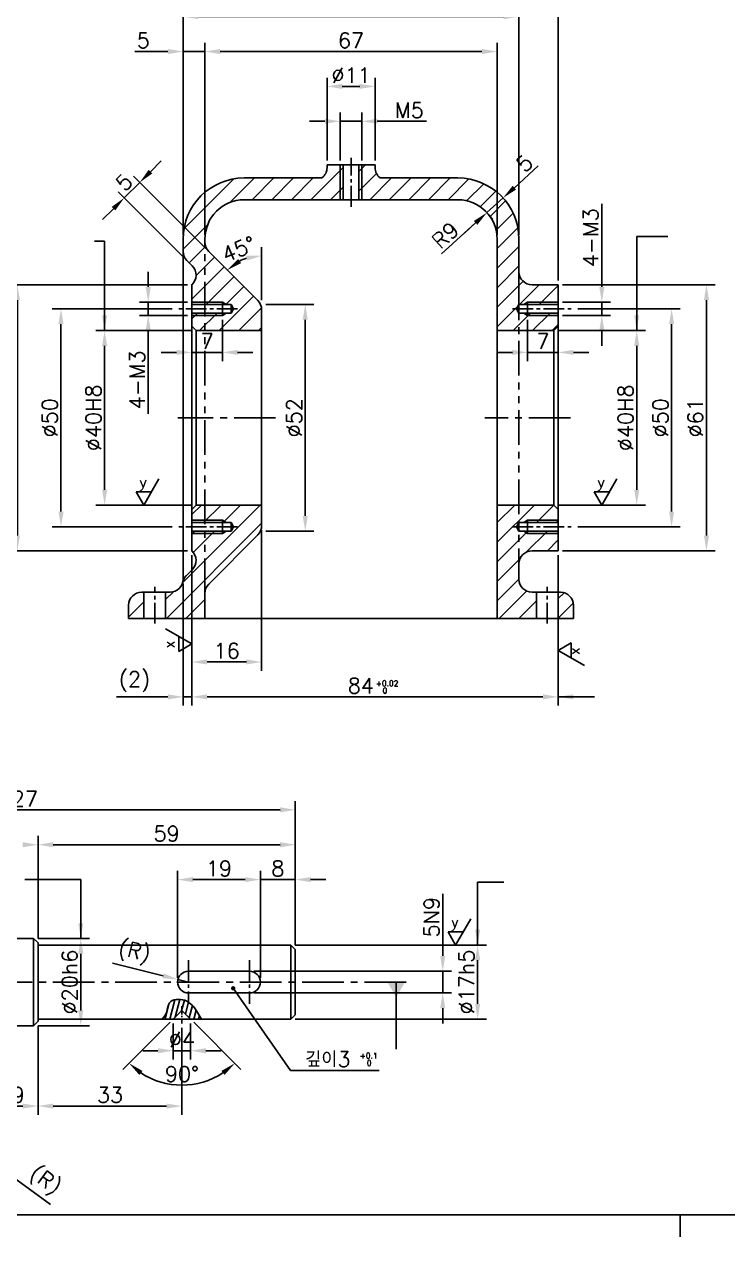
# Model space of a CAD drawing. Header units: millimetres. Extents: x 5 to 589, y 5 to 424.
# Drawn here: x 146.6 to 307.9, y 5 to 283.1 of the extents above; entities that cross this region are included whole.
import ezdxf

# ---------------------------------------------------------------- set-up
doc = ezdxf.new("R2010")
doc.units = ezdxf.units.MM
doc.header["$LTSCALE"] = 0.5
doc.linetypes.add('CENTER2', pattern=[28.575, 19.05, -3.175, 3.175, -3.175])
doc.linetypes.add('PHANTOM2', pattern=[31.75, 15.875, -3.175, 3.175, -3.175, 3.175, -3.175])
doc.layers.get('0').update_dxf_attribs({"color": 4})
for name, color, linetype in [('cen', 1, 'CENTER2'), ('dim', 1, 'Continuous'), ('hsp', 7, 'Continuous'), ('mod', 3, 'Continuous'), ('pha', 1, 'PHANTOM2'), ('sg', 7, 'Continuous'), ('sm', 1, 'Continuous')]:
    doc.layers.add(name, color=color, linetype=linetype)
doc.styles.get("Standard").update_dxf_attribs({"font": 'romans.shx', "bigfont": 'whgtxt.shx'})
doc.dimstyles.new('dt', dxfattribs={"dimtxt": 3.5, "dimasz": 3.5, "dimexe": 2, "dimexo": 1, "dimgap": 0.8, "dimtad": 1, "dimdec": 1, "dimdsep": 46, "dimtxsty": 'Standard', "dimcen": 0, "dimclrt": 2, "dimadec": 0, "dimazin": 0, "dimtfac": 1, "dimtdec": 1, "dimtmove": 0, "dimatfit": 3, "dimldrblk": 'DATUMFILLED', "dimfxl": 0, "dimarcsym": 0})
doc.dimstyles.new('ISO-25', dxfattribs={"dimtxt": 3.5, "dimasz": 3.5, "dimexe": 2, "dimexo": 1, "dimgap": 0.8, "dimtad": 1, "dimdec": 1, "dimdsep": 46, "dimtxsty": 'Standard', "dimcen": 0, "dimclrt": 2, "dimadec": 0, "dimazin": 0, "dimtfac": 1, "dimtdec": 1, "dimtmove": 0, "dimatfit": 3, "dimfxl": 0, "dimarcsym": 0})
doc.dimstyles.new('pi', dxfattribs={"dimtxt": 3.5, "dimasz": 3.5, "dimexe": 2, "dimexo": 1, "dimgap": 0.8, "dimtad": 1, "dimdec": 1, "dimdsep": 46, "dimtxsty": 'Standard', "dimcen": 0, "dimclrt": 2, "dimadec": 0, "dimazin": 0, "dimtfac": 1, "dimtdec": 1, "dimtmove": 0, "dimatfit": 3, "dimfxl": 0, "dimarcsym": 0})

# ---------------------------------------------------------------- blocks, each defined once
blk = doc.blocks.new('*D13')
at = {"layer": 'Defpoints', "color": 0}
for p in [(224.05, 260.82), (219.05, 250.82), (224.05, 250.82)]:
    blk.add_point(p, dxfattribs=at)
at = {"layer": 'dim', "color": 0, "lineweight": -2}
for p, q in [((219.05, 251.82), (219.05, 262.82)), ((224.05, 251.82), (224.05, 262.82)), ((215.55, 260.82), (212.05, 260.82)), ((219.05, 260.82), (224.05, 260.82)), ((227.55, 260.82), (238.82, 260.82))]:
    blk.add_line(p, q, dxfattribs=at)
at = {"layer": 'dim', "color": 0}
for points in [[(215.55, 261.41), (215.55, 260.24), (219.05, 260.82)], [(227.55, 261.41), (227.55, 260.24), (224.05, 260.82)]]:
    blk.add_solid(points, dxfattribs=at)
at = {"layer": 'dim', "color": 2, "insert": (234.94, 263.37), "char_height": 3.5, "attachment_point": 5}
blk.add_mtext('M5', dxfattribs=at)
blk = doc.blocks.new('*D14')
at = {"layer": 'Defpoints', "color": 0}
for p in [(227.05, 268.82), (216.05, 250.82), (227.05, 250.82)]:
    blk.add_point(p, dxfattribs=at)
at = {"layer": 'dim', "color": 0, "lineweight": -2}
for p, q in [((216.05, 251.82), (216.05, 270.82)), ((227.05, 251.82), (227.05, 270.82)), ((219.55, 268.82), (223.55, 268.82))]:
    blk.add_line(p, q, dxfattribs=at)
at = {"layer": 'dim', "color": 0}
for points in [[(219.55, 269.41), (219.55, 268.24), (216.05, 268.82)], [(223.55, 269.41), (223.55, 268.24), (227.05, 268.82)]]:
    blk.add_solid(points, dxfattribs=at)
at = {"layer": 'dim', "color": 2, "insert": (221.55, 271.37), "char_height": 3.5, "attachment_point": 5}
blk.add_mtext('%%c11', dxfattribs=at)
blk = doc.blocks.new('*D15')
at = {"layer": 'Defpoints', "color": 0}
for p in [(255.05, 276.82), (188.05, 233.82), (255.05, 233.82)]:
    blk.add_point(p, dxfattribs=at)
at = {"layer": 'dim', "color": 0, "lineweight": -2}
for p, q in [((188.05, 234.82), (188.05, 278.82)), ((255.05, 234.82), (255.05, 278.82)), ((191.55, 276.82), (251.55, 276.82))]:
    blk.add_line(p, q, dxfattribs=at)
at = {"layer": 'dim', "color": 0}
for points in [[(191.55, 277.41), (191.55, 276.24), (188.05, 276.82)], [(251.55, 277.41), (251.55, 276.24), (255.05, 276.82)]]:
    blk.add_solid(points, dxfattribs=at)
at = {"layer": 'dim', "color": 2, "insert": (221.55, 279.37), "char_height": 3.5, "attachment_point": 5}
blk.add_mtext('67', dxfattribs=at)
blk = doc.blocks.new('*D16')
at = {"layer": 'Defpoints', "color": 0}
for p in [(183.05, 276.82), (183.05, 234.82), (188.05, 234.82)]:
    blk.add_point(p, dxfattribs=at)
at = {"layer": 'dim', "color": 0, "lineweight": -2}
for p, q in [((183.05, 235.82), (183.05, 278.82)), ((188.05, 235.82), (188.05, 278.82)), ((179.55, 276.82), (171.96, 276.82)), ((188.05, 276.82), (183.05, 276.82)), ((191.55, 276.82), (195.05, 276.82))]:
    blk.add_line(p, q, dxfattribs=at)
at = {"layer": 'dim', "color": 0}
for points in [[(179.55, 277.41), (179.55, 276.24), (183.05, 276.82)], [(191.55, 277.41), (191.55, 276.24), (188.05, 276.82)]]:
    blk.add_solid(points, dxfattribs=at)
at = {"layer": 'dim', "color": 2, "insert": (173.93, 279.37), "char_height": 3.5, "attachment_point": 5}
blk.add_mtext('5', dxfattribs=at)
blk = doc.blocks.new('*D17')
at = {"layer": 'Defpoints', "color": 0}
for p in [(260.05, 284.82), (183.05, 233.82), (260.05, 233.82)]:
    blk.add_point(p, dxfattribs=at)
at = {"layer": 'dim', "color": 0, "lineweight": -2}
for p, q in [((183.05, 234.82), (183.05, 286.82)), ((260.05, 234.82), (260.05, 286.82)), ((186.55, 284.82), (256.55, 284.82))]:
    blk.add_line(p, q, dxfattribs=at)
at = {"layer": 'dim', "color": 0}
for points in [[(186.55, 285.41), (186.55, 284.24), (183.05, 284.82)], [(256.55, 285.41), (256.55, 284.24), (260.05, 284.82)]]:
    blk.add_solid(points, dxfattribs=at)
at = {"layer": 'dim', "color": 2, "insert": (221.55, 287.37), "char_height": 3.5, "attachment_point": 5}
blk.add_mtext('78', dxfattribs=at)
blk = doc.blocks.new('*D18')
at = {"layer": 'Defpoints', "color": 0}
for p in [(269.05, 292.82), (183.05, 234.82), (269.05, 223.32)]:
    blk.add_point(p, dxfattribs=at)
at = {"layer": 'dim', "color": 0, "lineweight": -2}
for p, q in [((183.05, 235.82), (183.05, 294.82)), ((269.05, 224.32), (269.05, 294.82)), ((186.55, 292.82), (265.55, 292.82))]:
    blk.add_line(p, q, dxfattribs=at)
at = {"layer": 'dim', "color": 0}
for points in [[(186.55, 293.41), (186.55, 292.24), (183.05, 292.82)], [(265.55, 293.41), (265.55, 292.24), (269.05, 292.82)]]:
    blk.add_solid(points, dxfattribs=at)
at = {"layer": 'dim', "color": 2, "insert": (226.05, 295.37), "char_height": 3.5, "attachment_point": 5}
blk.add_mtext('86', dxfattribs=at)
blk = doc.blocks.new('*D19')
at = {"layer": 'Defpoints', "color": 0}
for p in [(201.05, 218.82), (201.05, 166.82), (211.05, 166.82)]:
    blk.add_point(p, dxfattribs=at)
at = {"layer": 'dim', "color": 0, "lineweight": -2}
for p, q in [((202.05, 218.82), (213.05, 218.82)), ((211.05, 215.32), (211.05, 170.32)), ((202.05, 166.82), (213.05, 166.82))]:
    blk.add_line(p, q, dxfattribs=at)
at = {"layer": 'dim', "color": 0}
for points in [[(210.47, 215.32), (211.64, 215.32), (211.05, 218.82)], [(210.47, 170.32), (211.64, 170.32), (211.05, 166.82)]]:
    blk.add_solid(points, dxfattribs=at)
at = {"layer": 'dim', "color": 2, "insert": (208.5, 192.82), "char_height": 3.5, "attachment_point": 5, "rotation": 90}
blk.add_mtext('%%c52', dxfattribs=at)
blk = doc.blocks.new('*D20')
at = {"layer": 'Defpoints', "color": 0}
for p in [(188.93, 230.95), (198.17, 229.6), (200.18, 219.7), (201.05, 217.58), (201.05, 168.07)]:
    blk.add_point(p, dxfattribs=at)
at = {"layer": 'dim', "color": 0, "lineweight": -2}
blk.add_line((201.05, 219.82), (201.05, 231.98), dxfattribs=at)
blk.add_arc((201.05, 218.82), 11.16, 108.0484, 116.9516, dxfattribs=at)
at = {"layer": 'dim', "color": 0}
for points in [[(196.34, 228.3), (195.66, 229.24), (193.17, 226.71)], [(197.51, 230.01), (197.69, 228.86), (201.05, 229.98)]]:
    blk.add_solid(points, dxfattribs=at)
at = {"layer": 'dim', "color": 2, "insert": (195.81, 231.49), "char_height": 3.5, "attachment_point": 5, "rotation": 22.5}
blk.add_mtext('45°', dxfattribs=at)
blk = doc.blocks.new('*D22')
at = {"layer": 'Defpoints', "color": 0}
for p in [(169.55, 243.25), (188.93, 230.95), (183.93, 228.87)]:
    blk.add_point(p, dxfattribs=at)
at = {"layer": 'dim', "color": 0, "lineweight": -2}
for p, q in [((175.56, 249.26), (178.04, 251.74)), ((188.23, 231.65), (171.68, 248.2)), ((173.09, 246.79), (169.55, 243.25)), ((183.23, 229.58), (168.14, 244.67)), ((167.08, 240.78), (164.6, 238.3))]:
    blk.add_line(p, q, dxfattribs=at)
at = {"layer": 'dim', "color": 0}
for points in [[(175.15, 249.68), (175.98, 248.85), (173.09, 246.79)], [(166.67, 241.19), (167.49, 240.37), (169.55, 243.25)]]:
    blk.add_solid(points, dxfattribs=at)
at = {"layer": 'dim', "color": 2, "insert": (169.52, 246.82), "char_height": 3.5, "attachment_point": 5, "rotation": 45}
blk.add_mtext('5', dxfattribs=at)
blk = doc.blocks.new('*D23')
at = {"layer": 'Defpoints', "color": 0}
for p in [(262.05, 216.32), (269.05, 207.82), (269.05, 207.82)]:
    blk.add_point(p, dxfattribs=at)
at = {"layer": 'dim', "color": 0, "lineweight": -2}
for p, q in [((262.05, 215.32), (262.05, 205.82)), ((269.05, 208.82), (269.05, 209.82)), ((258.55, 207.82), (255.05, 207.82)), ((262.05, 207.82), (269.05, 207.82)), ((272.55, 207.82), (276.05, 207.82))]:
    blk.add_line(p, q, dxfattribs=at)
at = {"layer": 'dim', "color": 0}
for points in [[(258.55, 208.41), (258.55, 207.24), (262.05, 207.82)], [(272.55, 208.41), (272.55, 207.24), (269.05, 207.82)]]:
    blk.add_solid(points, dxfattribs=at)
at = {"layer": 'dim', "color": 2, "insert": (265.55, 210.37), "char_height": 3.5, "attachment_point": 5}
blk.add_mtext('7', dxfattribs=at)
blk = doc.blocks.new('*D24')
at = {"layer": 'Defpoints', "color": 0}
for p in [(269.05, 219.32), (269.05, 216.32), (279.05, 216.32)]:
    blk.add_point(p, dxfattribs=at)
at = {"layer": 'dim', "color": 0, "lineweight": -2}
for p, q in [((279.05, 222.82), (279.05, 241.92)), ((270.05, 219.32), (281.05, 219.32)), ((279.05, 216.32), (279.05, 219.32)), ((270.05, 216.32), (281.05, 216.32)), ((279.05, 212.82), (279.05, 209.32))]:
    blk.add_line(p, q, dxfattribs=at)
at = {"layer": 'dim', "color": 0}
for points in [[(278.47, 222.82), (279.64, 222.82), (279.05, 219.32)], [(278.47, 212.82), (279.64, 212.82), (279.05, 216.32)]]:
    blk.add_solid(points, dxfattribs=at)
at = {"layer": 'dim', "color": 2, "insert": (276.5, 234.12), "char_height": 3.5, "attachment_point": 5, "rotation": 90}
blk.add_mtext('4-M3', dxfattribs=at)
blk = doc.blocks.new('*D27')
at = {"layer": 'Defpoints', "color": 0}
for p in [(192.05, 216.32), (185.05, 207.82), (185.05, 207.82)]:
    blk.add_point(p, dxfattribs=at)
at = {"layer": 'dim', "color": 0, "lineweight": -2}
for p, q in [((192.05, 215.32), (192.05, 205.82)), ((185.05, 208.82), (185.05, 209.82)), ((181.55, 207.82), (178.05, 207.82)), ((192.05, 207.82), (185.05, 207.82)), ((195.55, 207.82), (199.05, 207.82))]:
    blk.add_line(p, q, dxfattribs=at)
at = {"layer": 'dim', "color": 0}
for points in [[(181.55, 208.41), (181.55, 207.24), (185.05, 207.82)], [(195.55, 208.41), (195.55, 207.24), (192.05, 207.82)]]:
    blk.add_solid(points, dxfattribs=at)
at = {"layer": 'dim', "color": 2, "insert": (188.55, 210.37), "char_height": 3.5, "attachment_point": 5}
blk.add_mtext('7', dxfattribs=at)
blk = doc.blocks.new('*D28')
at = {"layer": 'Defpoints', "color": 0}
for p in [(185.05, 219.32), (175.05, 216.32), (185.05, 216.32)]:
    blk.add_point(p, dxfattribs=at)
at = {"layer": 'dim', "color": 0, "lineweight": -2}
for p, q in [((175.05, 222.82), (175.05, 226.32)), ((184.05, 219.32), (173.05, 219.32)), ((175.05, 219.32), (175.05, 216.32)), ((184.05, 216.32), (173.05, 216.32)), ((175.05, 212.82), (175.05, 193.72))]:
    blk.add_line(p, q, dxfattribs=at)
at = {"layer": 'dim', "color": 0}
for points in [[(174.47, 222.82), (175.64, 222.82), (175.05, 219.32)], [(174.47, 212.82), (175.64, 212.82), (175.05, 216.32)]]:
    blk.add_solid(points, dxfattribs=at)
at = {"layer": 'dim', "color": 2, "insert": (172.5, 201.52), "char_height": 3.5, "attachment_point": 5, "rotation": 90}
blk.add_mtext('4-M3', dxfattribs=at)
blk = doc.blocks.new('*D30')
at = {"layer": 'Defpoints', "color": 0}
for p in [(268.05, 212.82), (287.05, 212.82), (268.05, 172.82)]:
    blk.add_point(p, dxfattribs=at)
at = {"layer": 'dim', "color": 0, "lineweight": -2}
for p, q in [((269.05, 212.82), (289.05, 212.82)), ((287.05, 176.32), (287.05, 209.32)), ((269.05, 172.82), (289.05, 172.82))]:
    blk.add_line(p, q, dxfattribs=at)
at = {"layer": 'dim', "color": 0}
for points in [[(286.47, 209.32), (287.64, 209.32), (287.05, 212.82)], [(286.47, 176.32), (287.64, 176.32), (287.05, 172.82)]]:
    blk.add_solid(points, dxfattribs=at)
at = {"layer": 'dim', "color": 2, "insert": (284.5, 192.82), "char_height": 3.5, "attachment_point": 5, "rotation": 90}
blk.add_mtext('%%c40H8', dxfattribs=at)
blk = doc.blocks.new('*D31')
at = {"layer": 'Defpoints', "color": 0}
for p in [(272.55, 217.82), (272.55, 167.82), (295.05, 167.82)]:
    blk.add_point(p, dxfattribs=at)
at = {"layer": 'dim', "color": 0, "lineweight": -2}
for p, q in [((273.55, 217.82), (297.05, 217.82)), ((295.05, 214.32), (295.05, 171.32)), ((273.55, 167.82), (297.05, 167.82))]:
    blk.add_line(p, q, dxfattribs=at)
at = {"layer": 'dim', "color": 0}
for points in [[(294.47, 214.32), (295.64, 214.32), (295.05, 217.82)], [(294.47, 171.32), (295.64, 171.32), (295.05, 167.82)]]:
    blk.add_solid(points, dxfattribs=at)
at = {"layer": 'dim', "color": 2, "insert": (292.5, 192.82), "char_height": 3.5, "attachment_point": 5, "rotation": 90}
blk.add_mtext('%%c50', dxfattribs=at)
blk = doc.blocks.new('*D32')
at = {"layer": 'Defpoints', "color": 0}
for p in [(269.05, 223.32), (269.05, 162.32), (303.05, 162.32)]:
    blk.add_point(p, dxfattribs=at)
at = {"layer": 'dim', "color": 0, "lineweight": -2}
for p, q in [((270.05, 223.32), (305.05, 223.32)), ((303.05, 219.82), (303.05, 165.82)), ((270.05, 162.32), (305.05, 162.32))]:
    blk.add_line(p, q, dxfattribs=at)
at = {"layer": 'dim', "color": 0}
for points in [[(302.47, 219.82), (303.64, 219.82), (303.05, 223.32)], [(302.47, 165.82), (303.64, 165.82), (303.05, 162.32)]]:
    blk.add_solid(points, dxfattribs=at)
at = {"layer": 'dim', "color": 2, "insert": (300.5, 192.82), "char_height": 3.5, "attachment_point": 5, "rotation": 90}
blk.add_mtext('%%c61', dxfattribs=at)
blk = doc.blocks.new('*D33')
at = {"layer": 'Defpoints', "color": 0}
for p in [(186.05, 212.82), (165.05, 172.82), (186.05, 172.82)]:
    blk.add_point(p, dxfattribs=at)
at = {"layer": 'dim', "color": 0, "lineweight": -2}
for p, q in [((185.05, 212.82), (163.05, 212.82)), ((165.05, 209.32), (165.05, 176.32)), ((185.05, 172.82), (163.05, 172.82))]:
    blk.add_line(p, q, dxfattribs=at)
at = {"layer": 'dim', "color": 0}
for points in [[(164.47, 209.32), (165.64, 209.32), (165.05, 212.82)], [(164.47, 176.32), (165.64, 176.32), (165.05, 172.82)]]:
    blk.add_solid(points, dxfattribs=at)
at = {"layer": 'dim', "color": 2, "insert": (162.5, 192.82), "char_height": 3.5, "attachment_point": 5, "rotation": 90}
blk.add_mtext('%%c40H8', dxfattribs=at)
blk = doc.blocks.new('*D35')
at = {"layer": 'Defpoints', "color": 0}
for p in [(181.55, 217.82), (155.05, 167.82), (181.55, 167.82)]:
    blk.add_point(p, dxfattribs=at)
at = {"layer": 'dim', "color": 0, "lineweight": -2}
for p, q in [((180.55, 217.82), (153.05, 217.82)), ((155.05, 214.32), (155.05, 171.32)), ((180.55, 167.82), (153.05, 167.82))]:
    blk.add_line(p, q, dxfattribs=at)
at = {"layer": 'dim', "color": 0}
for points in [[(154.47, 214.32), (155.64, 214.32), (155.05, 217.82)], [(154.47, 171.32), (155.64, 171.32), (155.05, 167.82)]]:
    blk.add_solid(points, dxfattribs=at)
at = {"layer": 'dim', "color": 2, "insert": (152.5, 192.82), "char_height": 3.5, "attachment_point": 5, "rotation": 90}
blk.add_mtext('%%c50', dxfattribs=at)
blk = doc.blocks.new('*D36')
at = {"layer": 'Defpoints', "color": 0}
for p in [(145.05, 223.32), (185.05, 223.32), (185.05, 162.32)]:
    blk.add_point(p, dxfattribs=at)
at = {"layer": 'dim', "color": 0, "lineweight": -2}
for p, q in [((184.05, 223.32), (143.05, 223.32)), ((145.05, 165.82), (145.05, 219.82)), ((184.05, 162.32), (143.05, 162.32))]:
    blk.add_line(p, q, dxfattribs=at)
at = {"layer": 'dim', "color": 0}
for points in [[(144.47, 219.82), (145.64, 219.82), (145.05, 223.32)], [(144.47, 165.82), (145.64, 165.82), (145.05, 162.32)]]:
    blk.add_solid(points, dxfattribs=at)
at = {"layer": 'dim', "color": 2, "insert": (142.5, 192.82), "char_height": 3.5, "attachment_point": 5, "rotation": 90}
blk.add_mtext('%%c61', dxfattribs=at)
blk = doc.blocks.new('*D43')
at = {"layer": 'Defpoints', "color": 0}
for p in [(201.05, 168.07), (185.05, 162.32), (185.05, 136.82)]:
    blk.add_point(p, dxfattribs=at)
at = {"layer": 'dim', "color": 0, "lineweight": -2}
for p, q in [((201.05, 167.07), (201.05, 134.82)), ((185.05, 161.32), (185.05, 134.82)), ((197.55, 136.82), (188.55, 136.82))]:
    blk.add_line(p, q, dxfattribs=at)
at = {"layer": 'dim', "color": 0}
for points in [[(188.55, 137.41), (188.55, 136.24), (185.05, 136.82)], [(197.55, 137.41), (197.55, 136.24), (201.05, 136.82)]]:
    blk.add_solid(points, dxfattribs=at)
at = {"layer": 'dim', "color": 2, "insert": (193.05, 139.37), "char_height": 3.5, "attachment_point": 5}
blk.add_mtext('16', dxfattribs=at)
blk = doc.blocks.new('*D44')
at = {"layer": 'Defpoints', "color": 0}
for p in [(185.05, 162.32), (183.05, 155.82), (185.05, 128.82)]:
    blk.add_point(p, dxfattribs=at)
at = {"layer": 'dim', "color": 0, "lineweight": -2}
for p, q in [((185.05, 161.32), (185.05, 126.82)), ((183.05, 154.82), (183.05, 126.82)), ((179.55, 128.82), (167.79, 128.82)), ((185.05, 128.82), (183.05, 128.82)), ((188.55, 128.82), (192.05, 128.82))]:
    blk.add_line(p, q, dxfattribs=at)
at = {"layer": 'dim', "color": 0}
for points in [[(179.55, 129.41), (179.55, 128.24), (183.05, 128.82)], [(188.55, 129.41), (188.55, 128.24), (185.05, 128.82)]]:
    blk.add_solid(points, dxfattribs=at)
at = {"layer": 'dim', "color": 2, "insert": (171.92, 132.29), "char_height": 3.5, "attachment_point": 5}
blk.add_mtext('(2)', dxfattribs=at)
blk = doc.blocks.new('*D65')
at = {"layer": 'Defpoints', "color": 0}
for p in [(252.71, 239.88), (246.05, 233.82)]:
    blk.add_point(p, dxfattribs=at)
at = {"layer": 'dim', "color": 0, "lineweight": -2}
blk.add_line((242.28, 230.39), (250.12, 237.53), dxfattribs=at)
at = {"layer": 'dim', "color": 0}
blk.add_solid([(249.73, 237.96), (250.52, 237.09), (252.71, 239.88)], dxfattribs=at)
at = {"layer": 'dim', "color": 2, "insert": (243.19, 234.67), "char_height": 3.5, "attachment_point": 5, "rotation": 42.3056}
blk.add_mtext('R9', dxfattribs=at)
blk = doc.blocks.new('*D66')
at = {"layer": 'Defpoints', "color": 0}
for p in [(256.41, 243.25), (256.41, 243.25), (252.71, 239.88)]:
    blk.add_point(p, dxfattribs=at)
at = {"layer": 'dim', "color": 0, "lineweight": -2}
for p, q in [((259, 245.6), (264.49, 250.61)), ((252.71, 239.88), (256.41, 243.25)), ((257.08, 242.51), (257.75, 241.77)), ((250.12, 237.53), (247.53, 235.17)), ((253.38, 239.14), (254.06, 238.4))]:
    blk.add_line(p, q, dxfattribs=at)
at = {"layer": 'dim', "color": 0}
for points in [[(258.6, 246.03), (259.39, 245.17), (256.41, 243.25)], [(249.73, 237.96), (250.52, 237.09), (252.71, 239.88)]]:
    blk.add_solid(points, dxfattribs=at)
at = {"layer": 'dim', "color": 2, "insert": (261.32, 251.17), "char_height": 3.5, "attachment_point": 5, "rotation": 42.3056}
blk.add_mtext('5', dxfattribs=at)
blk = doc.blocks.new('*D69')
at = {"layer": 'Defpoints', "color": 0}
for p in [(198.28, 65.91), (198.28, 60.91), (242.58, 60.91)]:
    blk.add_point(p, dxfattribs=at)
at = {"layer": 'dim', "color": 0, "lineweight": -2}
for p, q in [((242.58, 69.41), (242.58, 83.68)), ((199.28, 65.91), (244.58, 65.91)), ((242.58, 60.91), (242.58, 65.91)), ((199.28, 60.91), (244.58, 60.91)), ((242.58, 57.41), (242.58, 53.91))]:
    blk.add_line(p, q, dxfattribs=at)
at = {"layer": 'dim', "color": 0}
for points in [[(241.99, 69.41), (243.16, 69.41), (242.58, 65.91)], [(241.99, 57.41), (243.16, 57.41), (242.58, 60.91)]]:
    blk.add_solid(points, dxfattribs=at)
at = {"layer": 'dim', "color": 2, "insert": (240.03, 78.29), "char_height": 3.5, "attachment_point": 5, "rotation": 90}
blk.add_mtext('5N9', dxfattribs=at)
blk = doc.blocks.new('*D70')
at = {"layer": 'Defpoints', "color": 0}
for p in [(207.78, 71.91), (207.78, 54.91), (250.58, 54.91)]:
    blk.add_point(p, dxfattribs=at)
at = {"layer": 'dim', "color": 0, "lineweight": -2}
for p, q in [((208.78, 71.91), (252.58, 71.91)), ((250.58, 68.41), (250.58, 58.41)), ((208.78, 54.91), (252.58, 54.91))]:
    blk.add_line(p, q, dxfattribs=at)
at = {"layer": 'dim', "color": 0}
for points in [[(249.99, 68.41), (251.16, 68.41), (250.58, 71.91)], [(249.99, 58.41), (251.16, 58.41), (250.58, 54.91)]]:
    blk.add_solid(points, dxfattribs=at)
at = {"layer": 'dim', "color": 2, "insert": (248.03, 63.41), "char_height": 3.5, "attachment_point": 5, "rotation": 90}
blk.add_mtext('%%c17h5', dxfattribs=at)
blk = doc.blocks.new('*D74')
at = {"layer": 'Defpoints', "color": 0}
for p in [(140.78, 53.41), (149.78, 54.41), (149.78, 34.97)]:
    blk.add_point(p, dxfattribs=at)
at = {"layer": 'dim', "color": 0, "lineweight": -2}
for p, q in [((149.78, 53.41), (149.78, 32.97)), ((140.78, 52.41), (140.78, 32.97)), ((144.28, 34.97), (146.28, 34.97))]:
    blk.add_line(p, q, dxfattribs=at)
at = {"layer": 'dim', "color": 0}
for points in [[(144.28, 35.55), (144.28, 34.38), (140.78, 34.97)], [(146.28, 35.55), (146.28, 34.38), (149.78, 34.97)]]:
    blk.add_solid(points, dxfattribs=at)
at = {"layer": 'dim', "color": 2, "insert": (145.28, 37.52), "char_height": 3.5, "attachment_point": 5}
blk.add_mtext('9', dxfattribs=at)
blk = doc.blocks.new('*D75')
at = {"layer": 'Defpoints', "color": 0}
for p in [(180.78, 54.91), (184.78, 54.91), (184.78, 47.67)]:
    blk.add_point(p, dxfattribs=at)
at = {"layer": 'dim', "color": 0, "lineweight": -2}
for p, q in [((180.78, 53.91), (180.78, 45.67)), ((184.78, 53.91), (184.78, 45.67)), ((177.28, 47.67), (173.78, 47.67)), ((180.78, 47.67), (184.78, 47.67)), ((188.28, 47.67), (191.78, 47.67))]:
    blk.add_line(p, q, dxfattribs=at)
at = {"layer": 'dim', "color": 0}
for points in [[(177.28, 48.25), (177.28, 47.08), (180.78, 47.67)], [(188.28, 48.25), (188.28, 47.08), (184.78, 47.67)]]:
    blk.add_solid(points, dxfattribs=at)
at = {"layer": 'dim', "color": 2, "insert": (182.78, 50.22), "char_height": 3.5, "attachment_point": 5}
blk.add_mtext('%%c4', dxfattribs=at)
blk = doc.blocks.new('*D76')
at = {"layer": 'Defpoints', "color": 0}
for p in [(182.78, 56.91), (182.78, 56.91), (180.78, 54.91), (184.78, 54.91), (178.35, 40.35)]:
    blk.add_point(p, dxfattribs=at)
at = {"layer": 'dim', "color": 0, "lineweight": -2}
for p, q in [((180.08, 54.2), (169.24, 43.37)), ((185.49, 54.2), (196.32, 43.37))]:
    blk.add_line(p, q, dxfattribs=at)
blk.add_arc((182.78, 56.91), 17.15, 236.7157, 303.2843, dxfattribs=at)
at = {"layer": 'dim', "color": 0}
for points in [[(173.01, 42.12), (173.74, 43.03), (170.66, 44.78)], [(191.83, 43.03), (192.56, 42.12), (194.91, 44.78)]]:
    blk.add_solid(points, dxfattribs=at)
at = {"layer": 'dim', "color": 2, "insert": (182.78, 42.31), "char_height": 3.5, "attachment_point": 5}
blk.add_mtext('90°', dxfattribs=at)
blk = doc.blocks.new('*D77')
at = {"layer": 'Defpoints', "color": 0}
for p in [(149.78, 54.41), (182.78, 53.91), (182.78, 34.97)]:
    blk.add_point(p, dxfattribs=at)
at = {"layer": 'dim', "color": 0, "lineweight": -2}
for p, q in [((149.78, 53.41), (149.78, 32.97)), ((182.78, 52.91), (182.78, 32.97)), ((153.28, 34.97), (179.28, 34.97))]:
    blk.add_line(p, q, dxfattribs=at)
at = {"layer": 'dim', "color": 0}
for points in [[(153.28, 35.55), (153.28, 34.38), (149.78, 34.97)], [(179.28, 35.55), (179.28, 34.38), (182.78, 34.97)]]:
    blk.add_solid(points, dxfattribs=at)
at = {"layer": 'dim', "color": 2, "insert": (166.28, 37.52), "char_height": 3.5, "attachment_point": 5}
blk.add_mtext('33', dxfattribs=at)
blk = doc.blocks.new('*D78')
at = {"layer": 'Defpoints', "color": 0}
for p in [(181.86, 64.01), (184.28, 63.41)]:
    blk.add_point(p, dxfattribs=at)
at = {"layer": 'dim', "color": 0, "lineweight": -2}
for p, q in [((166.87, 67.71), (178.46, 64.85)), ((184.28, 63.41), (181.86, 64.01))]:
    blk.add_line(p, q, dxfattribs=at)
at = {"layer": 'dim', "color": 0}
blk.add_solid([(178.6, 65.41), (178.32, 64.28), (181.86, 64.01)], dxfattribs=at)
at = {"layer": 'dim', "color": 2, "insert": (171.8, 70.07), "char_height": 3.5, "attachment_point": 5, "rotation": 346.1146}
blk.add_mtext('(R)', dxfattribs=at)
blk = doc.blocks.new('*D79')
at = {"layer": 'Defpoints', "color": 0}
for p in [(200.78, 86.91), (208.78, 70.91), (200.78, 63.41)]:
    blk.add_point(p, dxfattribs=at)
at = {"layer": 'dim', "color": 0, "lineweight": -2}
for p, q in [((197.28, 86.91), (193.78, 86.91)), ((200.78, 64.41), (200.78, 88.91)), ((208.78, 86.91), (200.78, 86.91)), ((208.78, 71.91), (208.78, 88.91)), ((212.28, 86.91), (215.78, 86.91))]:
    blk.add_line(p, q, dxfattribs=at)
at = {"layer": 'dim', "color": 0}
for points in [[(197.28, 87.49), (197.28, 86.33), (200.78, 86.91)], [(212.28, 87.49), (212.28, 86.33), (208.78, 86.91)]]:
    blk.add_solid(points, dxfattribs=at)
at = {"layer": 'dim', "color": 2, "insert": (204.78, 89.46), "char_height": 3.5, "attachment_point": 5}
blk.add_mtext('8', dxfattribs=at)
blk = doc.blocks.new('*D80')
at = {"layer": 'Defpoints', "color": 0}
for p in [(181.78, 86.91), (181.78, 63.41), (200.78, 63.41)]:
    blk.add_point(p, dxfattribs=at)
at = {"layer": 'dim', "color": 0, "lineweight": -2}
for p, q in [((181.78, 64.41), (181.78, 88.91)), ((197.28, 86.91), (185.28, 86.91)), ((200.78, 64.41), (200.78, 88.91))]:
    blk.add_line(p, q, dxfattribs=at)
at = {"layer": 'dim', "color": 0}
for points in [[(185.28, 87.49), (185.28, 86.33), (181.78, 86.91)], [(197.28, 87.49), (197.28, 86.33), (200.78, 86.91)]]:
    blk.add_solid(points, dxfattribs=at)
at = {"layer": 'dim', "color": 2, "insert": (191.28, 89.46), "char_height": 3.5, "attachment_point": 5}
blk.add_mtext('19', dxfattribs=at)
blk = doc.blocks.new('*D81')
at = {"layer": 'Defpoints', "color": 0}
for p in [(208.78, 94.91), (149.78, 72.41), (208.78, 70.91)]:
    blk.add_point(p, dxfattribs=at)
at = {"layer": 'dim', "color": 0, "lineweight": -2}
for p, q in [((149.78, 73.41), (149.78, 96.91)), ((153.28, 94.91), (205.28, 94.91)), ((208.78, 71.91), (208.78, 96.91))]:
    blk.add_line(p, q, dxfattribs=at)
at = {"layer": 'dim', "color": 0}
for points in [[(153.28, 95.49), (153.28, 94.33), (149.78, 94.91)], [(205.28, 95.49), (205.28, 94.33), (208.78, 94.91)]]:
    blk.add_solid(points, dxfattribs=at)
at = {"layer": 'dim', "color": 2, "insert": (179.28, 97.46), "char_height": 3.5, "attachment_point": 5}
blk.add_mtext('59', dxfattribs=at)
blk = doc.blocks.new('*D85')
at = {"layer": 'Defpoints', "color": 0}
for p in [(208.78, 102.91), (81.78, 70.91), (208.78, 70.91)]:
    blk.add_point(p, dxfattribs=at)
at = {"layer": 'dim', "color": 0, "lineweight": -2}
for p, q in [((81.78, 71.91), (81.78, 104.91)), ((85.28, 102.91), (205.28, 102.91)), ((208.78, 71.91), (208.78, 104.91))]:
    blk.add_line(p, q, dxfattribs=at)
at = {"layer": 'dim', "color": 0}
for points in [[(85.28, 103.49), (85.28, 102.33), (81.78, 102.91)], [(205.28, 103.49), (205.28, 102.33), (208.78, 102.91)]]:
    blk.add_solid(points, dxfattribs=at)
at = {"layer": 'dim', "color": 2, "insert": (145.28, 105.46), "char_height": 3.5, "attachment_point": 5}
blk.add_mtext('127', dxfattribs=at)
blk = doc.blocks.new('*D87')
at = {"layer": 'Defpoints', "color": 0}
for p in [(137.78, 23.29), (140.2, 21.51)]:
    blk.add_point(p, dxfattribs=at)
at = {"layer": 'dim', "color": 0, "lineweight": -2}
for p, q in [((137.78, 23.29), (140.2, 21.51)), ((152.63, 12.36), (143.02, 19.43))]:
    blk.add_line(p, q, dxfattribs=at)
at = {"layer": 'dim', "color": 0}
blk.add_solid([(143.36, 19.9), (142.67, 18.96), (140.2, 21.51)], dxfattribs=at)
at = {"layer": 'dim', "color": 2, "insert": (151.29, 17.65), "char_height": 3.5, "attachment_point": 5, "rotation": 323.6258}
blk.add_mtext('(R)', dxfattribs=at)
blk = doc.blocks.new('*D88')
at = {"layer": 'Defpoints', "color": 0}
for p in [(148.78, 73.41), (148.78, 53.41), (159.59, 53.41)]:
    blk.add_point(p, dxfattribs=at)
at = {"layer": 'dim', "color": 0, "lineweight": -2}
for p, q in [((149.78, 73.41), (161.59, 73.41)), ((159.59, 69.91), (159.59, 56.91)), ((149.78, 53.41), (161.59, 53.41))]:
    blk.add_line(p, q, dxfattribs=at)
at = {"layer": 'dim', "color": 0}
for points in [[(159.01, 69.91), (160.17, 69.91), (159.59, 73.41)], [(159.01, 56.91), (160.17, 56.91), (159.59, 53.41)]]:
    blk.add_solid(points, dxfattribs=at)
at = {"layer": 'dim', "color": 2, "insert": (157.04, 63.41), "char_height": 3.5, "attachment_point": 5, "rotation": 90}
blk.add_mtext('%%c20h6', dxfattribs=at)
blk = doc.blocks.new('_DatumFilled')
at = {"color": 0, "linetype": 'ByBlock'}
blk.add_solid([(0, 0.577), (-1, 0), (0, -0.577)], dxfattribs=at)

msp = doc.modelspace()

# ---------------------------------------------------------------- hatches: boundary and pattern name
at = {"layer": 'hsp'}
h = msp.add_hatch(dxfattribs=at)
h.set_pattern_fill('ANSI31', color=256, style=0)
h.set_pattern_definition([(45, (-37.4735, 55.8528), (-2.245064, 2.245064), [])])
h.paths.add_polyline_path([(246.05, 247.82), (228.22, 247.82, -0.232262), (227.05, 250.2), (227.05, 250.82), (223.35, 250.82), (223.35, 242.82), (246.05, 242.82, -0.414214), (255.05, 233.82), (255.05, 212.82), (268.05, 212.82), (269.05, 213.82), (269.05, 216.82), (260.05, 216.82), (259.48, 217.82), (260.05, 218.82), (269.05, 218.82), (269.05, 223.32), (263.05, 223.32, -0.414214), (260.05, 226.32), (260.05, 233.82, 0.414214)])
h.paths.add_polyline_path([(219.75, 250.82), (216.05, 250.82), (216.05, 250.2, -0.232262), (214.89, 247.82), (197.05, 247.82, 0.414214), (183.05, 233.82), (183.05, 231, 0.198912), (183.93, 228.87), (185.15, 227.66, -0.427138), (185.05, 223.32), (185.05, 218.82), (194.05, 218.82), (194.63, 217.82), (194.05, 216.82), (185.05, 216.82), (185.05, 213.82), (186.05, 212.82), (201.05, 212.82), (201.05, 217.58, 0.198912), (200.18, 219.7), (188.93, 230.95, -0.198912), (188.05, 233.07), (188.05, 233.82, -0.414214), (197.05, 242.82), (219.75, 242.82)])
h.paths.add_polyline_path([(201.05, 168.07), (201.05, 172.82), (186.05, 172.82), (185.05, 171.82), (185.05, 168.82), (194.05, 168.82), (194.63, 167.82), (194.05, 166.82), (185.05, 166.82), (185.05, 162.32, -0.427138), (185.15, 157.99), (183.79, 156.63, 0.141916), (182.98, 155.16, -0.350729), (180.05, 152.82), (179.05, 152.82), (179.05, 146.82), (188.05, 146.82), (188.05, 152.58, -0.198912), (188.93, 154.7), (200.18, 165.95, 0.198912)])
h.paths.add_polyline_path([(260.05, 159.32, -0.414214), (263.05, 162.32), (269.05, 162.32), (269.05, 166.82), (260.05, 166.82), (259.48, 167.82), (260.05, 168.82), (269.05, 168.82), (269.05, 171.82), (268.05, 172.82), (255.05, 172.82), (255.05, 146.82), (264.05, 146.82), (264.05, 152.82), (263.05, 152.82, -0.414214), (260.05, 155.82)])
h.paths.add_polyline_path([(272.55, 149.82, 0.414214), (269.55, 152.82), (269.05, 152.82), (269.05, 146.82), (272.55, 146.82)])
h.paths.add_polyline_path([(174.05, 152.82), (173.55, 152.82, 0.414214), (170.55, 149.82), (170.55, 146.82), (174.05, 146.82)])
h = msp.add_hatch(dxfattribs=at)
h.set_pattern_fill('ANSI31', color=256, scale=0.333333, angle=30, style=0)
h.set_pattern_definition([(75, (-43.8494, -15.8383), (-1.0222715, 0.273917), [])])
edge = h.paths.add_edge_path()
edge.add_line((182.78, 56.91), (184.78, 54.91))
edge.add_line((184.78, 54.91), (187.23, 54.91))
edge.add_spline(control_points=[(187.23, 54.91), (186.95, 55.41), (186, 57.1), (184.09, 59.78), (179.58, 59.43), (179.5, 56.51), (178.67, 55.41), (178.23, 54.91)], knot_values=[0.562153, 0.562153, 0.562153, 0.562153, 2.271613, 6.364371, 9.899476, 12.036526, 14.014583, 14.014583, 14.014583, 14.014583], degree=3, periodic=0)
edge.add_line((178.23, 54.91), (180.78, 54.91))
edge.add_line((180.78, 54.91), (182.78, 56.91))

# ---------------------------------------------------------------- linework, layer by layer
msp.add_line((10, 10), (584, 10))
at = {"layer": 'cen', "ltscale": 0.5}
for p, q in [((221.55, 241.22), (221.55, 252.42)), ((195.55, 217.82), (181.55, 217.82)), ((258.55, 217.82), (272.55, 217.82)), ((195.55, 167.82), (181.55, 167.82)), ((258.55, 167.82), (272.55, 167.82)), ((176.55, 145.62), (176.55, 154.02)), ((266.55, 145.62), (266.55, 154.02)), ((184.28, 68.41), (184.28, 58.41)), ((198.28, 68.41), (198.28, 58.41))]:
    msp.add_line(p, q, dxfattribs=at)
at = {"layer": 'cen'}
for p, q in [((204.25, 192.82), (181.85, 192.82)), ((271.85, 192.82), (252.25, 192.82)), ((234.18, 63.41), (56.38, 63.41))]:
    msp.add_line(p, q, dxfattribs=at)
at = {"layer": 'cen', "ltscale": 0.2}
msp.add_line((182.78, 57.91), (182.78, 53.91), dxfattribs=at)
at = {"layer": 'dim'}
for p, q in [((185.05, 161.32), (185.05, 126.82)), ((269.05, 161.32), (269.05, 126.82)), ((265.55, 128.82), (188.55, 128.82)), ((149.78, 73.41), (149.78, 96.91)), ((194.54, 61.98), (207.71, 43.15)), ((207.71, 43.15), (210.52, 43.15)), ((210.52, 43.15), (228.04, 43.15))]:
    msp.add_line(p, q, dxfattribs=at)
at = {"layer": 'dim', "const_width": 0.5}
msp.add_lwpolyline([(194.29, 61.98, 1), (194.79, 61.98, 1)], format="xyb", close=True, dxfattribs=at)
at = {"layer": 'dim'}
for points in [[(188.55, 129.41), (188.55, 128.24), (185.05, 128.82)], [(265.55, 129.41), (265.55, 128.24), (269.05, 128.82)], [(146.28, 95.49), (146.28, 94.33), (149.78, 94.91)]]:
    msp.add_solid(points, dxfattribs=at)
at = {"layer": 'hsp'}
msp.add_open_spline([(178.23, 54.91), (178.67, 55.41), (179.5, 56.51), (179.58, 59.43), (184.09, 59.78), (186, 57.1), (186.95, 55.41), (187.23, 54.91)], degree=3, knots=[0.562153, 0.562153, 0.562153, 0.562153, 2.54021, 4.67726, 8.212365, 12.305122, 14.014583, 14.014583, 14.014583, 14.014583], dxfattribs=at)
at = {"layer": 'mod'}
for p, q in [((227.05, 250.82), (216.05, 250.82)), ((216.05, 250.82), (216.05, 250.2)), ((219.75, 242.82), (219.75, 250.82)), ((223.35, 242.82), (223.35, 250.82)), ((227.05, 250.82), (227.05, 250.2)), ((214.89, 247.82), (197.05, 247.82)), ((246.05, 247.82), (228.22, 247.82)), ((246.05, 242.82), (197.05, 242.82)), ((183.05, 155.82), (183.05, 233.82)), ((188.05, 233.07), (188.05, 233.82)), ((255.05, 146.82), (255.05, 233.82)), ((260.05, 226.32), (260.05, 233.82)), ((200.18, 219.7), (188.93, 230.95)), ((185.15, 227.66), (183.93, 228.87)), ((185.05, 162.32), (185.05, 223.32)), ((269.05, 223.32), (263.05, 223.32)), ((269.05, 162.32), (269.05, 223.32)), ((194.05, 218.82), (185.05, 218.82)), ((192.05, 216.32), (192.05, 219.32)), ((194.05, 218.82), (194.63, 217.82)), ((194.05, 218.82), (194.05, 216.82)), ((194.05, 216.82), (194.63, 217.82)), ((201.05, 168.07), (201.05, 217.58)), ((260.05, 218.82), (259.48, 217.82)), ((260.05, 216.82), (259.48, 217.82)), ((260.05, 218.82), (269.05, 218.82)), ((260.05, 218.82), (260.05, 216.82)), ((262.05, 216.32), (262.05, 219.32)), ((194.05, 216.82), (185.05, 216.82)), ((260.05, 216.82), (269.05, 216.82)), ((185.05, 213.82), (186.05, 212.82)), ((201.05, 212.82), (186.05, 212.82)), ((186.05, 212.82), (186.05, 172.82)), ((255.05, 212.82), (268.05, 212.82)), ((269.05, 213.82), (268.05, 212.82)), ((268.05, 212.82), (268.05, 172.82)), ((185.05, 171.82), (186.05, 172.82)), ((201.05, 172.82), (186.05, 172.82)), ((255.05, 172.82), (268.05, 172.82)), ((269.05, 171.82), (268.05, 172.82)), ((194.05, 168.82), (185.05, 168.82)), ((192.05, 169.32), (192.05, 166.32)), ((194.05, 168.82), (194.63, 167.82)), ((194.05, 166.82), (194.05, 168.82)), ((194.05, 166.82), (194.63, 167.82)), ((260.05, 168.82), (259.48, 167.82)), ((260.05, 166.82), (259.48, 167.82)), ((260.05, 168.82), (269.05, 168.82)), ((260.05, 166.82), (260.05, 168.82)), ((262.05, 169.32), (262.05, 166.32)), ((194.05, 166.82), (185.05, 166.82)), ((200.18, 165.95), (188.93, 154.7)), ((260.05, 166.82), (269.05, 166.82)), ((269.05, 162.32), (263.05, 162.32)), ((260.05, 155.82), (260.05, 159.32)), ((185.15, 157.99), (183.79, 156.63)), ((180.05, 152.82), (173.55, 152.82)), ((174.05, 146.82), (174.05, 152.82)), ((179.05, 146.82), (179.05, 152.82)), ((188.05, 146.82), (188.05, 152.58)), ((269.55, 152.82), (263.05, 152.82)), ((263.05, 152.82), (269.55, 152.82)), ((264.05, 146.82), (264.05, 152.82)), ((269.05, 146.82), (269.05, 152.82)), ((170.55, 146.82), (170.55, 149.82)), ((272.55, 146.82), (272.55, 149.82)), ((272.55, 146.82), (170.55, 146.82)), ((148.78, 73.41), (107.78, 73.41)), ((148.78, 73.41), (149.78, 72.41)), ((148.78, 73.41), (148.78, 53.41)), ((149.78, 72.41), (149.78, 54.41)), ((207.78, 71.91), (149.78, 71.91)), ((207.78, 71.91), (208.78, 70.91)), ((207.78, 71.91), (207.78, 54.91)), ((208.78, 70.91), (208.78, 55.91)), ((198.28, 65.91), (184.28, 65.91)), ((184.28, 60.91), (198.28, 60.91)), ((182.78, 56.91), (180.78, 54.91)), ((182.78, 56.91), (184.78, 54.91)), ((207.78, 54.91), (208.78, 55.91)), ((148.78, 53.41), (107.78, 53.41)), ((148.78, 53.41), (149.78, 54.41)), ((207.78, 54.91), (149.78, 54.91)), ((297, 10), (297, 5))]:
    msp.add_line(p, q, dxfattribs=at)
for centre, radius, start, end in [((197.05, 233.82), 14, 90, 180), ((213.05, 250.2), 3, 307.6968, 0), ((230.05, 250.2), 3, 180, 232.3032), ((246.05, 233.82), 14, 0, 90), ((197.05, 233.82), 9, 90, 180), ((246.05, 233.82), 9, 0, 90), ((186.05, 231), 3, 180, 225), ((191.05, 233.07), 3, 180, 225), ((183.03, 225.54), 3, 312.4834, 45), ((263.05, 226.32), 3, 180, 270), ((198.05, 217.58), 3, 0, 45), ((198.05, 168.07), 3, 315, 0), ((183.03, 160.11), 3, 315, 47.5166), ((263.05, 159.32), 3, 90, 180), ((180.05, 155.82), 3, 270, 0), ((185.91, 154.51), 3, 135, 167.309), ((263.05, 155.82), 3, 180, 270), ((191.05, 152.58), 3, 135, 180), ((173.55, 149.82), 3, 90, 180), ((269.55, 149.82), 3, 0, 90), ((184.28, 63.41), 2.5, 90, 270), ((198.28, 63.41), 2.5, 270, 90)]:
    msp.add_arc(centre, radius, start, end, dxfattribs=at)
at = {"layer": 'pha'}
for p, q in [((188.05, 152.58), (188.05, 233.07)), ((260.05, 226.32), (260.05, 159.32))]:
    msp.add_line(p, q, dxfattribs=at)
at = {"layer": 'sg'}
for p, q in [((174.05, 172.82), (177.51, 178.82)), ((279.05, 172.82), (282.51, 178.82)), ((175.78, 175.82), (172.32, 175.82)), ((172.32, 175.82), (174.05, 172.82)), ((280.78, 175.82), (277.32, 175.82)), ((277.32, 175.82), (279.05, 172.82)), ((185.05, 140.99), (179.05, 144.45)), ((182.05, 142.72), (182.05, 139.26)), ((182.05, 139.26), (185.05, 140.99)), ((272.05, 141.18), (269.05, 139.45)), ((269.05, 139.45), (275.05, 135.99)), ((272.05, 137.72), (272.05, 141.18)), ((245.54, 71.91), (249, 77.91)), ((247.27, 74.91), (243.81, 74.91)), ((243.81, 74.91), (245.54, 71.91))]:
    msp.add_line(p, q, dxfattribs=at)
at = {"layer": 'sm'}
for p, q in [((219.05, 242.82), (219.05, 250.82)), ((224.05, 242.82), (224.05, 250.82)), ((192.05, 219.32), (185.05, 219.32)), ((192.05, 219.32), (192.92, 218.82)), ((262.05, 219.32), (261.19, 218.82)), ((262.05, 219.32), (269.05, 219.32)), ((192.05, 216.32), (185.05, 216.32)), ((192.05, 216.32), (192.92, 216.82)), ((262.05, 216.32), (261.19, 216.82)), ((262.05, 216.32), (269.05, 216.32)), ((192.05, 169.32), (185.05, 169.32)), ((192.05, 169.32), (192.92, 168.82)), ((262.05, 169.32), (261.19, 168.82)), ((262.05, 169.32), (269.05, 169.32)), ((192.05, 166.32), (185.05, 166.32)), ((192.05, 166.32), (192.92, 166.82)), ((262.05, 166.32), (261.19, 166.82)), ((262.05, 166.32), (269.05, 166.32))]:
    msp.add_line(p, q, dxfattribs=at)

# ---------------------------------------------------------------- texts
at = {"layer": 'dim', "color": 2}
for s, p in [('84', (220.8, 129.62)), ('깊이3', (211.03, 43.95))]:
    msp.add_text(s, height=3.5, dxfattribs=at).set_placement(p)
at = {"layer": 'dim', "color": 1}
for s, p in [('+0.02', (227.23, 131.3)), ('0', (228.79, 129.62)), ('+0.1', (223.53, 45.9)), ('0', (225.15, 44.22))]:
    msp.add_text(s, height=1.26, dxfattribs=at).set_placement(p)
at = {"layer": 'sg'}
for p in [(173.01, 176.84), (278.01, 176.84), (244.49, 75.93)]:
    msp.add_text('y', height=2.5, dxfattribs=at).set_placement(p)
for p in [(181.04, 139.95), (273.97, 138.41)]:
    msp.add_text('x', height=2.5, rotation=90, dxfattribs=at).set_placement(p)

# ---------------------------------------------------------------- dimensions: what is measured, and where the dimension line sits
at = {"layer": 'dim'}
for base, p1, p2, picture, middle in [((269.05, 292.82), (183.05, 234.82), (269.05, 223.32), '*D18', (226.05, 295.37)), ((255.05, 276.82), (188.05, 233.82), (255.05, 233.82), '*D15', (221.55, 279.37)), ((185.05, 207.82), (192.05, 216.32), (185.05, 207.82), '*D27', (188.55, 210.37)), ((269.05, 207.82), (262.05, 216.32), (269.05, 207.82), '*D23', (265.55, 210.37)), ((185.05, 136.82), (201.05, 168.07), (185.05, 162.32), '*D43', (193.05, 139.37)), ((208.78, 102.91), (81.78, 70.91), (208.78, 70.91), '*D85', (145.28, 105.46)), ((208.78, 94.91), (149.78, 72.41), (208.78, 70.91), '*D81', (179.28, 97.46)), ((181.78, 86.91), (200.78, 63.41), (181.78, 63.41), '*D80', (191.28, 89.46)), ((200.78, 86.91), (208.78, 70.91), (200.78, 63.41), '*D79', (204.78, 89.46)), ((149.78, 34.97), (140.78, 53.41), (149.78, 54.41), '*D74', (145.28, 37.52)), ((182.78, 34.97), (149.78, 54.41), (182.78, 53.91), '*D77', (166.28, 37.52))]:
    dim = msp.add_linear_dim(base=base, p1=p1, p2=p2, dimstyle='ISO-25', dxfattribs=at)
    dim.commit()
    dim.dimension.update_dxf_attribs({"geometry": picture, "text_midpoint": middle})
dim = msp.add_linear_dim(base=(260.05, 284.82), p1=(183.05, 233.82), p2=(260.05, 233.82), text='78', dimstyle='ISO-25', dxfattribs=at)
dim.commit()
dim.dimension.update_dxf_attribs({"geometry": '*D17', "text_midpoint": (221.55, 287.37)})
dim = msp.add_linear_dim(base=(183.05, 276.82), p1=(188.05, 234.82), p2=(183.05, 234.82), dimstyle='ISO-25', dxfattribs=at)
dim.commit()
dim.dimension.update_dxf_attribs({"geometry": '*D16', "text_midpoint": (173.93, 276.82), "dimtype": 160})
dim = msp.add_linear_dim(base=(227.05, 268.82), p1=(216.05, 250.82), p2=(227.05, 250.82), dimstyle='pi', override={"dimpost": '%%c<>'}, dxfattribs=at)
dim.commit()
dim.dimension.update_dxf_attribs({"geometry": '*D14', "text_midpoint": (221.55, 271.37)})
for base, p1, p2, text, picture, middle in [((224.05, 260.82), (219.05, 250.82), (224.05, 250.82), 'M<>', '*D13', (234.94, 260.82)), ((185.05, 128.82), (183.05, 155.82), (185.05, 162.32), '(<>)', '*D44', (171.92, 128.82))]:
    dim = msp.add_linear_dim(base=base, p1=p1, p2=p2, text=text, dimstyle='ISO-25', dxfattribs=at)
    dim.commit()
    dim.dimension.update_dxf_attribs({"geometry": picture, "text_midpoint": middle, "dimtype": 160})
dim = msp.add_linear_dim(base=(256.41, 243.25), p1=(252.71, 239.88), p2=(256.41, 243.25), angle=42.3056, dimstyle='ISO-25', dxfattribs=at)
dim.commit()
dim.dimension.update_dxf_attribs({"geometry": '*D66', "text_midpoint": (263.04, 249.28), "dimtype": 161})
dim = msp.add_linear_dim(base=(169.55, 243.25), p1=(188.93, 230.95), p2=(183.93, 228.87), angle=225, dimstyle='ISO-25', dxfattribs=at)
dim.commit()
dim.dimension.update_dxf_attribs({"geometry": '*D22', "text_midpoint": (169.52, 246.82)})
dim = msp.add_radius_dim(center=(246.05, 233.82), mpoint=(252.71, 239.88), dimstyle='ISO-25', dxfattribs=at)
dim.commit()
dim.dimension.update_dxf_attribs({"geometry": '*D65', "text_midpoint": (244.91, 232.78), "dimtype": 164})
for base, p1, p2, text, picture, middle in [((279.05, 216.32), (269.05, 219.32), (269.05, 216.32), '4-M<>', '*D24', (279.05, 234.12)), ((242.58, 60.91), (198.28, 65.91), (198.28, 60.91), '<>N9', '*D69', (242.58, 78.29))]:
    dim = msp.add_linear_dim(base=base, p1=p1, p2=p2, angle=90, text=text, dimstyle='ISO-25', dxfattribs=at)
    dim.commit()
    dim.dimension.update_dxf_attribs({"geometry": picture, "text_midpoint": middle, "dimtype": 160})
dim = msp.add_angular_dim_2l(base=(198.17, 229.6), line1=((201.05, 168.07), (201.05, 217.58)), line2=((200.18, 219.7), (188.93, 230.95)), dimstyle='ISO-25', dxfattribs=at)
dim.commit()
dim.dimension.update_dxf_attribs({"geometry": '*D20', "text_midpoint": (196.79, 229.13), "dimtype": 162})
dim = msp.add_linear_dim(base=(175.05, 216.32), p1=(185.05, 219.32), p2=(185.05, 216.32), angle=90, text='4-M<>', dimstyle='ISO-25', dxfattribs=at)
dim.commit()
dim.dimension.update_dxf_attribs({"geometry": '*D28', "text_midpoint": (172.5, 201.52)})
for base, p1, p2, picture, middle in [((145.05, 223.32), (185.05, 162.32), (185.05, 223.32), '*D36', (142.5, 192.82)), ((303.05, 162.32), (269.05, 223.32), (269.05, 162.32), '*D32', (300.5, 192.82)), ((155.05, 167.82), (181.55, 217.82), (181.55, 167.82), '*D35', (152.5, 192.82)), ((211.05, 166.82), (201.05, 218.82), (201.05, 166.82), '*D19', (208.5, 192.82)), ((295.05, 167.82), (272.55, 217.82), (272.55, 167.82), '*D31', (292.5, 192.82))]:
    dim = msp.add_linear_dim(base=base, p1=p1, p2=p2, angle=90, dimstyle='pi', override={"dimpost": '%%c<>'}, dxfattribs=at)
    dim.commit()
    dim.dimension.update_dxf_attribs({"geometry": picture, "text_midpoint": middle})
for base, p1, p2, text, picture, middle in [((165.05, 172.82), (186.05, 212.82), (186.05, 172.82), '<>H8', '*D33', (162.5, 192.82)), ((287.05, 212.82), (268.05, 172.82), (268.05, 212.82), '<>H8', '*D30', (284.5, 192.82)), ((159.59, 53.41), (148.78, 73.41), (148.78, 53.41), '<>h6', '*D88', (157.04, 63.41)), ((250.58, 54.91), (207.78, 71.91), (207.78, 54.91), '<>h5', '*D70', (248.03, 63.41))]:
    dim = msp.add_linear_dim(base=base, p1=p1, p2=p2, angle=90, text=text, dimstyle='pi', override={"dimpost": '%%c<>'}, dxfattribs=at)
    dim.commit()
    dim.dimension.update_dxf_attribs({"geometry": picture, "text_midpoint": middle})
for center, mpoint, picture, middle in [((184.28, 63.41), (181.86, 64.01), '*D78', (171.8, 70.07)), ((137.78, 23.29), (140.2, 21.51), '*D87', (151.29, 17.65))]:
    dim = msp.add_radius_dim(center=center, mpoint=mpoint, text='(R)', dimstyle='ISO-25', dxfattribs=at)
    dim.commit()
    dim.dimension.update_dxf_attribs({"geometry": picture, "text_midpoint": middle})
dim = msp.add_angular_dim_2l(base=(178.35, 40.35), line1=((182.78, 56.91), (184.78, 54.91)), line2=((182.78, 56.91), (180.78, 54.91)), dimstyle='ISO-25', dxfattribs=at)
dim.commit()
dim.dimension.update_dxf_attribs({"geometry": '*D76', "text_midpoint": (182.78, 42.31)})
dim = msp.add_linear_dim(base=(184.78, 47.67), p1=(180.78, 54.91), p2=(184.78, 54.91), dimstyle='pi', override={"dimpost": '%%c<>'}, dxfattribs=at)
dim.commit()
dim.dimension.update_dxf_attribs({"geometry": '*D75', "text_midpoint": (182.78, 47.67), "dimtype": 160})

# ---------------------------------------------------------------- leaders
at = {"layer": 'sg'}
for points in [[(287.05, 212.82), (287.05, 234.37), (294.21, 234.37)], [(165.05, 212.82), (165.05, 233.32), (162.7, 233.32)], [(269.05, 128.82), (277.38, 128.82)], [(159.59, 73.41), (159.59, 86.93), (146.78, 86.93)], [(250.58, 71.91), (250.58, 86.33), (256.6, 86.33)]]:
    msp.add_leader(points, dimstyle='ISO-25', override={"dimgap": 0.8, "dimtad": 1}, dxfattribs=at)
msp.add_leader([(231.91, 63.41), (231.91, 48.01)], dimstyle='dt', dxfattribs=at)

doc.saveas('drawing.dxf')
